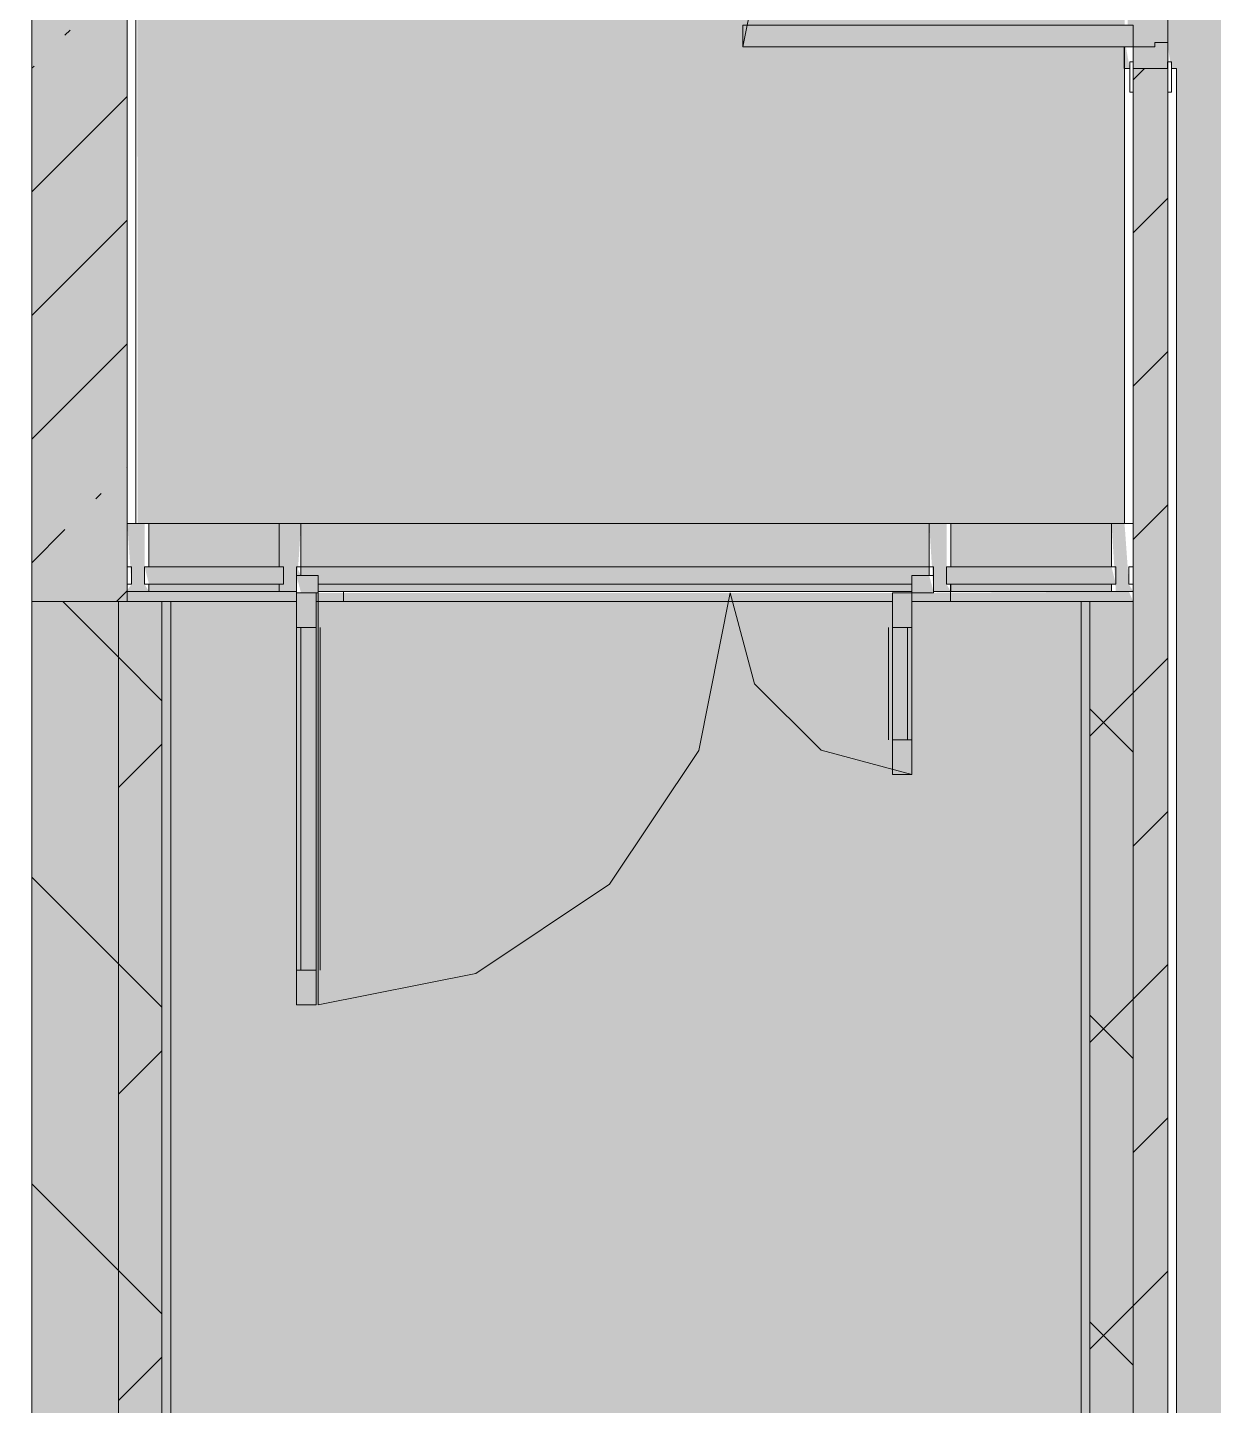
# Model space of a CAD drawing. Header units: millimetres. Extents: x -3817 to 677485, y -22715 to 103890.
# Drawn here: x -305.39 to -283.85, y -19599.58 to -19574.55 of the extents above; entities that cross this region are included whole.
import ezdxf

# ---------------------------------------------------------------- set-up
doc = ezdxf.new("R2010")
doc.units = ezdxf.units.MM
doc.layers.add('PDF _Геометрия', color=7, linetype='Continuous', true_color=0x1d1d1d)
doc.layers.add('PDF _Сплошная заливка', color=7, linetype='Continuous', true_color=0xffffff)

msp = doc.modelspace()

# ---------------------------------------------------------------- hatches: boundary and pattern name
at = {"layer": 'PDF _Сплошная заливка', "transparency": 33554559}
h = msp.add_hatch(color=256, dxfattribs=at)
h.paths.add_polyline_path([(-289.014, -19583.559), (-285.467, -19583.559), (-285.467, -19574.898), (-292.396, -19574.898), (-292.396, -19574.504), (-285.467, -19574.504), (-285.467, -19564.662), (-288.853, -19564.662), (-288.853, -19564.268), (-285.467, -19564.268), (-285.467, -19522.144), (-289.562, -19522.144), (-289.563, -19522.049), (-289.916, -19521.986), (-289.916, -19521.041), (-290.27, -19521.041), (-290.191, -19520.805), (-290.191, -19520.411), (-290.585, -19520.411), (-290.585, -19520.254), (-300.427, -19520.254), (-300.427, -19520.411), (-300.821, -19520.461), (-300.821, -19521.041), (-300.978, -19521.041), (-300.978, -19522.144), (-303.419, -19522.144), (-303.388, -19583.559), (-290.63, -19583.559)], flags=0)
h.paths.add_polyline_path([(-289.916, -19520.411), (-289.916, -19520.348), (-289.562, -19520.348), (-289.562, -19520.254), (-290.191, -19520.254), (-290.191, -19520.411)], flags=0)
h.paths.add_polyline_path([(-300.978, -19520.411), (-300.821, -19520.411), (-300.821, -19520.254), (-300.978, -19520.254)], flags=0)
for points in [[(-303.577, -19584.976), (-303.577, -19520.411), (-305.309, -19520.461), (-305.309, -19584.976), (-303.734, -19584.976)], [(-303.577, -19584.795), (-303.183, -19584.795), (-303.262, -19584.661), (-303.262, -19583.559), (-303.577, -19583.559), (-303.498, -19584.661)], [(-300.738, -19584.795), (-300.502, -19584.795), (-300.423, -19583.559), (-300.817, -19583.559), (-300.817, -19584.795)], [(-288.699, -19584.795), (-288.625, -19584.788), (-288.699, -19584.661), (-288.699, -19583.559), (-289.014, -19583.559), (-288.936, -19584.795)], [(-286.255, -19584.346), (-285.703, -19584.346), (-285.703, -19583.559), (-288.621, -19583.559), (-288.621, -19584.346)], [(-285.31, -19584.795), (-285.388, -19584.661), (-285.467, -19583.559), (-285.703, -19583.559), (-285.625, -19584.795), (-285.316, -19584.795)], [(-300.817, -19584.661), (-300.738, -19584.661), (-300.817, -19584.346), (-303.262, -19584.346), (-303.183, -19584.661), (-300.978, -19584.661)], [(-292.108, -19584.661), (-289.329, -19584.661), (-289.329, -19584.504), (-289.014, -19584.504), (-289.014, -19584.346), (-300.423, -19584.346), (-300.423, -19584.504), (-300.108, -19584.504), (-300.108, -19584.661), (-299.648, -19584.661)], [(-288.625, -19584.661), (-285.625, -19584.661), (-285.703, -19584.346), (-288.699, -19584.346), (-288.699, -19584.661)], [(-302.789, -19584.795), (-300.817, -19584.795), (-300.817, -19584.661), (-303.183, -19584.661), (-303.183, -19584.795), (-302.947, -19584.795)], [(-292.108, -19584.795), (-289.329, -19584.795), (-289.329, -19584.661), (-300.108, -19584.661), (-300.108, -19584.795), (-299.648, -19584.795)], [(-285.703, -19584.795), (-285.703, -19584.661), (-288.621, -19584.661), (-288.621, -19584.795), (-286.097, -19584.795)], [(-302.947, -19601.904), (-302.789, -19601.904), (-302.789, -19584.976), (-302.947, -19584.976), (-302.947, -19599.192)], [(-298.223, -19602.692), (-286.806, -19602.654), (-286.806, -19602.141), (-286.255, -19602.141), (-286.255, -19584.976), (-289.329, -19584.976), (-289.329, -19588.118), (-289.684, -19588.118), (-289.684, -19584.976), (-300.148, -19584.976), (-300.148, -19592.299), (-300.502, -19592.299), (-300.502, -19584.976), (-302.789, -19584.976), (-302.789, -19601.747), (-298.223, -19601.747), (-298.223, -19601.904)], [(-285.31, -19603.086), (-285.31, -19584.976), (-286.097, -19584.976), (-286.097, -19603.086), (-285.609, -19603.086)]]:
    msp.add_hatch(color=256, dxfattribs=at).paths.add_polyline_path(points)
h = msp.add_hatch(color=256, dxfattribs=at)
h.paths.add_polyline_path([(-284.892, -19602.889), (-284.68, -19602.889), (-284.68, -19575.291), (-285.31, -19575.291), (-285.31, -19602.889)], flags=0)
h.paths.add_polyline_path([(-284.68, -19563.874), (-284.68, -19521.986), (-285.31, -19521.986), (-285.31, -19563.874), (-284.916, -19563.874)], flags=0)
h = msp.add_hatch(color=256, dxfattribs=at)
h.paths.add_polyline_path([(-259.838, -19602.534), (-259.838, -19599.936), (-256.689, -19599.936), (-256.689, -19602.534), (-218.265, -19602.495), (-218.265, -19599.936), (-215.115, -19599.936), (-215.115, -19602.534), (-209.564, -19602.534), (-209.564, -19563.244), (-223.895, -19563.244), (-223.895, -19570.567), (-224.21, -19570.555), (-224.21, -19563.244), (-267.673, -19563.244), (-267.673, -19551.906), (-279.798, -19551.906), (-279.798, -19558.442), (-280.113, -19558.442), (-280.113, -19551.906), (-284.522, -19551.906), (-284.522, -19563.874), (-284.617, -19563.878), (-284.68, -19564.347), (-284.916, -19564.268), (-285.31, -19564.347), (-285.31, -19564.662), (-285.467, -19564.662), (-285.409, -19574.504), (-285.31, -19574.504), (-285.31, -19574.898), (-284.68, -19574.898), (-284.617, -19575.291), (-284.522, -19575.291), (-284.522, -19602.495), (-259.956, -19602.534)], flags=0)
h.paths.add_polyline_path([(-285.467, -19575.291), (-285.373, -19575.291), (-285.442, -19574.898), (-285.467, -19574.898), (-285.467, -19575.197)], flags=0)
h.paths.add_polyline_path([(-285.31, -19564.268), (-285.373, -19563.874), (-285.467, -19563.91), (-285.467, -19564.268), (-285.373, -19564.268)], flags=0)
at = {"layer": 'PDF _Сплошная заливка', "true_color": 0xe2e2e2, "transparency": 33554559}
h = msp.add_hatch(color=254, dxfattribs=at)
h.paths.add_polyline_path([(-285.31, -19575.291), (-284.68, -19575.291), (-284.68, -19574.819), (-284.916, -19574.898), (-285.31, -19574.898)], flags=0)
h.paths.add_polyline_path([(-284.68, -19564.347), (-284.68, -19563.874), (-285.31, -19563.904), (-285.31, -19564.268), (-284.916, -19564.268)], flags=0)
for points in [[(-288.145, -19574.898), (-285.31, -19574.898), (-285.31, -19574.504), (-292.396, -19574.504), (-292.396, -19574.898), (-288.625, -19574.898)], [(-300.29, -19592.299), (-300.148, -19592.299), (-300.148, -19584.819), (-300.502, -19584.819), (-300.502, -19592.299)], [(-289.684, -19588.118), (-289.329, -19588.118), (-289.329, -19584.819), (-289.684, -19584.819), (-289.684, -19587.253)]]:
    msp.add_hatch(color=254, dxfattribs=at).paths.add_polyline_path(points)
at = {"layer": 'PDF _Сплошная заливка', "transparency": 33554559}
h = msp.add_hatch(color=256, dxfattribs=at)
h.paths.add_polyline_path([(-303.577, -19584.795), (-303.498, -19584.661), (-303.577, -19584.766)], flags=0)
h.paths.add_polyline_path([(-303.577, -19584.976), (-300.502, -19584.976), (-300.502, -19584.795), (-303.577, -19584.795)], flags=0)
h.paths.add_polyline_path([(-300.148, -19584.976), (-289.684, -19584.976), (-289.684, -19584.819), (-300.148, -19584.819)], flags=0)
h.paths.add_polyline_path([(-285.31, -19584.976), (-285.388, -19584.795), (-289.329, -19584.819), (-289.329, -19584.976), (-285.388, -19584.976)], flags=0)
h.paths.add_polyline_path([(-300.502, -19584.504), (-300.423, -19584.504), (-300.502, -19584.346)], flags=0)
h = msp.add_hatch(color=256, dxfattribs=at)
h.paths.add_polyline_path([(-289.014, -19584.819), (-288.936, -19584.795), (-289.014, -19584.504), (-289.329, -19584.504), (-289.329, -19584.819)], flags=0)
h.paths.add_polyline_path([(-300.108, -19584.819), (-300.108, -19584.504), (-300.502, -19584.504), (-300.423, -19584.819), (-300.148, -19584.819)], flags=0)

# ---------------------------------------------------------------- linework, layer by layer
at = {"layer": 'PDF _Геометрия', "color": 7, "lineweight": 9}
for points in [[(-301.648, -19520.411), (-303.577, -19520.411), (-305.309, -19520.411), (-303.577, -19520.411), (-303.577, -19521.986), (-303.577, -19583.559)], [(-301.648, -19521.986), (-303.577, -19521.986), (-303.577, -19584.976), (-303.734, -19584.976), (-305.309, -19584.976), (-305.309, -19602.692), (-345.937, -19602.692), (-345.937, -19600.527), (-345.937, -19600.035), (-345.937, -19599.936), (-348.496, -19599.936), (-348.989, -19599.936), (-349.087, -19599.936), (-349.087, -19603.086), (-354.914, -19603.086), (-354.914, -19604.66), (-338.772, -19604.66), (-320.663, -19604.66)], [(-305.309, -19602.692), (-303.734, -19602.692), (-303.734, -19584.976), (-305.309, -19584.976), (-305.309, -19521.986), (-305.309, -19584.976)], [(-284.68, -19563.992), (-284.68, -19575.173)], [(-304.708, -19574.688), (-304.615, -19574.595)], [(-305.309, -19575.289), (-305.269, -19575.249)], [(-285.31, -19575.496), (-285.105, -19575.291)], [(-284.68, -19575.291), (-285.31, -19575.291)], [(-305.309, -19577.534), (-303.577, -19575.802)], [(-285.31, -19575.724), (-285.31, -19584.976), (-285.31, -19602.889), (-285.31, -19602.987), (-285.31, -19603.086), (-285.31, -19602.889), (-285.31, -19602.987)], [(-276.964, -19602.692), (-276.964, -19603.086), (-269.877, -19603.086), (-269.877, -19602.692), (-262.791, -19602.692), (-262.791, -19602.495), (-284.68, -19602.495), (-284.68, -19575.724)], [(-285.31, -19578.28), (-284.68, -19577.65)], [(-305.309, -19579.779), (-303.577, -19578.047)], [(-305.309, -19582.024), (-303.577, -19580.292)], [(-285.31, -19581.064), (-284.68, -19580.434)], [(-303.586, -19582.546), (-303.577, -19582.537)], [(-304.147, -19583.107), (-304.054, -19583.014)], [(-285.31, -19583.847), (-284.68, -19583.218)], [(-303.183, -19583.559), (-300.817, -19583.559)], [(-300.502, -19584.661), (-300.502, -19584.346), (-300.423, -19584.346), (-300.423, -19583.559), (-300.817, -19583.559), (-300.817, -19584.346), (-300.738, -19584.346), (-300.738, -19584.661), (-300.817, -19584.661), (-300.817, -19584.795), (-300.502, -19584.795)], [(-289.014, -19583.559), (-300.423, -19583.559), (-289.014, -19583.559), (-289.014, -19584.346), (-289.014, -19584.504), (-289.014, -19584.346), (-300.423, -19584.346), (-289.014, -19584.346)], [(-300.423, -19584.346), (-300.423, -19584.504), (-300.423, -19584.346), (-300.423, -19583.559)], [(-288.936, -19584.795), (-288.621, -19584.795), (-288.621, -19584.661), (-288.699, -19584.661), (-288.699, -19584.346), (-288.621, -19584.346), (-288.621, -19583.559), (-289.014, -19583.559), (-289.014, -19584.346), (-288.936, -19584.346), (-288.936, -19584.661)], [(-288.621, -19583.559), (-285.703, -19583.559)], [(-305.309, -19584.269), (-304.708, -19583.668)], [(-303.771, -19584.976), (-303.577, -19584.782)], [(-303.183, -19584.661), (-303.183, -19584.795), (-303.183, -19584.661), (-300.817, -19584.661)], [(-300.817, -19584.661), (-300.817, -19584.795), (-300.817, -19584.661)], [(-289.329, -19584.661), (-300.108, -19584.661), (-289.329, -19584.661)], [(-288.621, -19584.661), (-288.621, -19584.795), (-288.621, -19584.661), (-285.703, -19584.661)], [(-285.703, -19584.661), (-285.703, -19584.795), (-285.703, -19584.661)], [(-302.947, -19586.775), (-303.734, -19585.987), (-304.746, -19584.976)], [(-302.947, -19584.976), (-302.947, -19602.692)], [(-300.502, -19584.976), (-302.789, -19584.976)], [(-289.684, -19584.976), (-300.148, -19584.976)], [(-285.31, -19584.976), (-289.329, -19584.976)], [(-284.68, -19602.889), (-285.31, -19602.889), (-285.31, -19584.976), (-286.255, -19584.976), (-286.255, -19603.086), (-286.806, -19603.086), (-286.806, -19604.66), (-285.31, -19604.66), (-284.162, -19604.66), (-284.05, -19604.66), (-284.05, -19603.086), (-284.162, -19603.086), (-284.68, -19603.086)], [(-286.097, -19584.976), (-286.097, -19603.086), (-285.31, -19603.086), (-285.31, -19602.987), (-284.68, -19602.987), (-284.05, -19602.987)], [(-286.097, -19587.419), (-285.31, -19586.631), (-284.68, -19586.001)], [(-285.31, -19587.709), (-286.097, -19586.922)], [(-303.734, -19588.353), (-302.947, -19587.566)], [(-285.31, -19589.415), (-284.68, -19588.785)], [(-302.947, -19592.342), (-303.734, -19591.555), (-305.309, -19589.98)], [(-286.097, -19592.986), (-285.31, -19592.199), (-284.68, -19591.569)], [(-285.31, -19593.277), (-286.097, -19592.489)], [(-303.734, -19593.921), (-302.947, -19593.133)], [(-285.31, -19594.983), (-284.68, -19594.353)], [(-302.947, -19597.91), (-303.734, -19597.122), (-305.309, -19595.548)], [(-286.097, -19598.554), (-285.31, -19597.766), (-284.68, -19597.137)], [(-285.31, -19598.844), (-286.097, -19598.057)], [(-303.734, -19599.488), (-302.947, -19598.701)]]:
    msp.add_lwpolyline(points, dxfattribs=at)
at = {"layer": 'PDF _Геометрия', "color": 253, "lineweight": 9, "true_color": 0xaaaaaa}
for points in [[(-300.978, -19521.041), (-300.978, -19522.144), (-303.419, -19522.144), (-303.419, -19583.559)], [(-292.396, -19574.898), (-291.857, -19572.186), (-290.321, -19569.887), (-288.022, -19568.351), (-285.31, -19567.811), (-287.081, -19567.337), (-288.378, -19566.04), (-288.853, -19564.268)], [(-285.475, -19574.898), (-285.475, -19575.291), (-285.373, -19575.291)], [(-285.467, -19583.559), (-285.467, -19574.898)], [(-284.617, -19575.291), (-284.522, -19575.291), (-284.522, -19602.499)], [(-300.502, -19584.504), (-300.108, -19584.504), (-300.108, -19584.661)], [(-289.329, -19584.661), (-289.329, -19584.504), (-288.936, -19584.504)], [(-288.936, -19584.819), (-289.329, -19584.819), (-289.329, -19588.118), (-290.979, -19587.676), (-292.186, -19586.468), (-292.628, -19584.819), (-293.198, -19587.681), (-294.819, -19590.108), (-297.246, -19591.729), (-300.108, -19592.299), (-300.108, -19584.819), (-300.502, -19584.819)], [(-299.648, -19584.795), (-299.648, -19584.976), (-289.684, -19584.976), (-300.148, -19584.976), (-289.684, -19584.976)], [(-289.329, -19584.976), (-286.255, -19584.976), (-286.255, -19602.141), (-286.255, -19584.976), (-289.329, -19584.976), (-288.625, -19584.976), (-288.625, -19584.661)], [(-300.502, -19585.448), (-300.148, -19585.448)], [(-300.423, -19591.669), (-300.423, -19585.448)], [(-300.077, -19591.669), (-300.077, -19585.448)], [(-289.754, -19587.488), (-289.754, -19585.448)], [(-289.329, -19585.448), (-289.684, -19585.448)], [(-289.408, -19587.488), (-289.408, -19585.448)], [(-289.329, -19587.488), (-289.684, -19587.488)], [(-300.502, -19591.669), (-300.148, -19591.669)]]:
    msp.add_lwpolyline(points, dxfattribs=at)
for points in [[(-292.396, -19574.898), (-285.31, -19574.898), (-285.31, -19574.504), (-292.396, -19574.504)], [(-285.31, -19574.898), (-285.31, -19575.291), (-284.68, -19575.291), (-284.68, -19574.819), (-284.916, -19574.819), (-284.916, -19574.898)], [(-285.31, -19575.173), (-285.373, -19575.173), (-285.373, -19575.724), (-285.31, -19575.724)], [(-284.68, -19575.173), (-284.688, -19575.173), (-284.688, -19575.291), (-284.68, -19575.291)], [(-284.617, -19575.173), (-284.68, -19575.173), (-284.68, -19575.724), (-284.617, -19575.724)], [(-300.502, -19584.504), (-300.108, -19584.504), (-300.108, -19584.661), (-300.108, -19584.504)], [(-300.502, -19584.819), (-300.108, -19584.819), (-300.108, -19584.504), (-300.502, -19584.504)], [(-289.329, -19584.661), (-289.329, -19584.504), (-288.936, -19584.504), (-289.329, -19584.504)], [(-289.329, -19584.819), (-288.936, -19584.819), (-288.936, -19584.504), (-289.329, -19584.504)], [(-300.148, -19584.819), (-300.502, -19584.819), (-300.502, -19592.299), (-300.148, -19592.299), (-300.148, -19584.819), (-300.502, -19584.819), (-300.502, -19592.299), (-300.148, -19592.299)], [(-300.108, -19584.819), (-300.502, -19584.819)], [(-289.684, -19584.819), (-289.329, -19584.819), (-289.329, -19588.118), (-289.684, -19588.118), (-289.684, -19584.819), (-289.684, -19588.118), (-289.329, -19588.118), (-289.329, -19584.819)], [(-288.936, -19584.819), (-289.329, -19584.819)], [(-302.789, -19601.747), (-302.789, -19584.976), (-300.502, -19584.976), (-302.789, -19584.976)]]:
    msp.add_lwpolyline(points, close=True, dxfattribs=at)
at = {"layer": 'PDF _Геометрия', "color": 7, "lineweight": 9}
for points in [[(-303.498, -19584.346), (-303.498, -19584.661), (-303.577, -19584.661), (-303.577, -19584.795), (-303.183, -19584.795), (-303.183, -19584.661), (-303.262, -19584.661), (-303.262, -19584.346), (-303.183, -19584.346), (-303.183, -19583.559), (-303.577, -19583.559), (-303.577, -19584.346)], [(-300.817, -19584.346), (-303.183, -19584.346), (-303.183, -19583.559), (-300.817, -19583.559)], [(-285.703, -19584.346), (-288.621, -19584.346), (-288.621, -19583.559), (-285.703, -19583.559)], [(-285.625, -19584.661), (-285.703, -19584.661), (-285.703, -19584.795), (-285.31, -19584.795), (-285.31, -19584.661), (-285.388, -19584.661), (-285.388, -19584.346), (-285.31, -19584.346), (-285.31, -19583.559), (-285.703, -19583.559), (-285.703, -19584.346), (-285.625, -19584.346)], [(-303.577, -19584.346), (-303.577, -19584.976)], [(-300.738, -19584.346), (-303.262, -19584.346), (-303.262, -19584.661), (-300.738, -19584.661)], [(-285.625, -19584.346), (-288.699, -19584.346), (-288.699, -19584.661), (-285.625, -19584.661)], [(-300.817, -19584.795), (-303.183, -19584.795)], [(-289.329, -19584.795), (-300.108, -19584.795)], [(-285.703, -19584.795), (-288.621, -19584.795)], [(-302.789, -19602.692), (-302.789, -19584.976), (-303.734, -19584.976), (-303.734, -19602.692)]]:
    msp.add_lwpolyline(points, close=True, dxfattribs=at)
at = {"layer": 'PDF _Сплошная заливка', "lineweight": 60, "transparency": 33554559}
for points in [[(-303.183, -19584.346), (-300.817, -19584.346), (-303.183, -19583.559), (-300.817, -19583.559)], [(-300.423, -19584.346), (-289.014, -19584.346), (-300.423, -19583.559), (-289.014, -19583.559)], [(-303.734, -19602.692), (-303.734, -19584.976), (-305.309, -19602.692), (-305.309, -19584.976)], [(-302.947, -19602.692), (-302.947, -19584.976), (-303.734, -19602.692), (-303.734, -19584.976)], [(-286.097, -19603.086), (-286.097, -19584.976), (-286.255, -19603.086), (-286.255, -19584.976)]]:
    msp.add_solid(points, dxfattribs=at)

doc.saveas('drawing.dxf')
